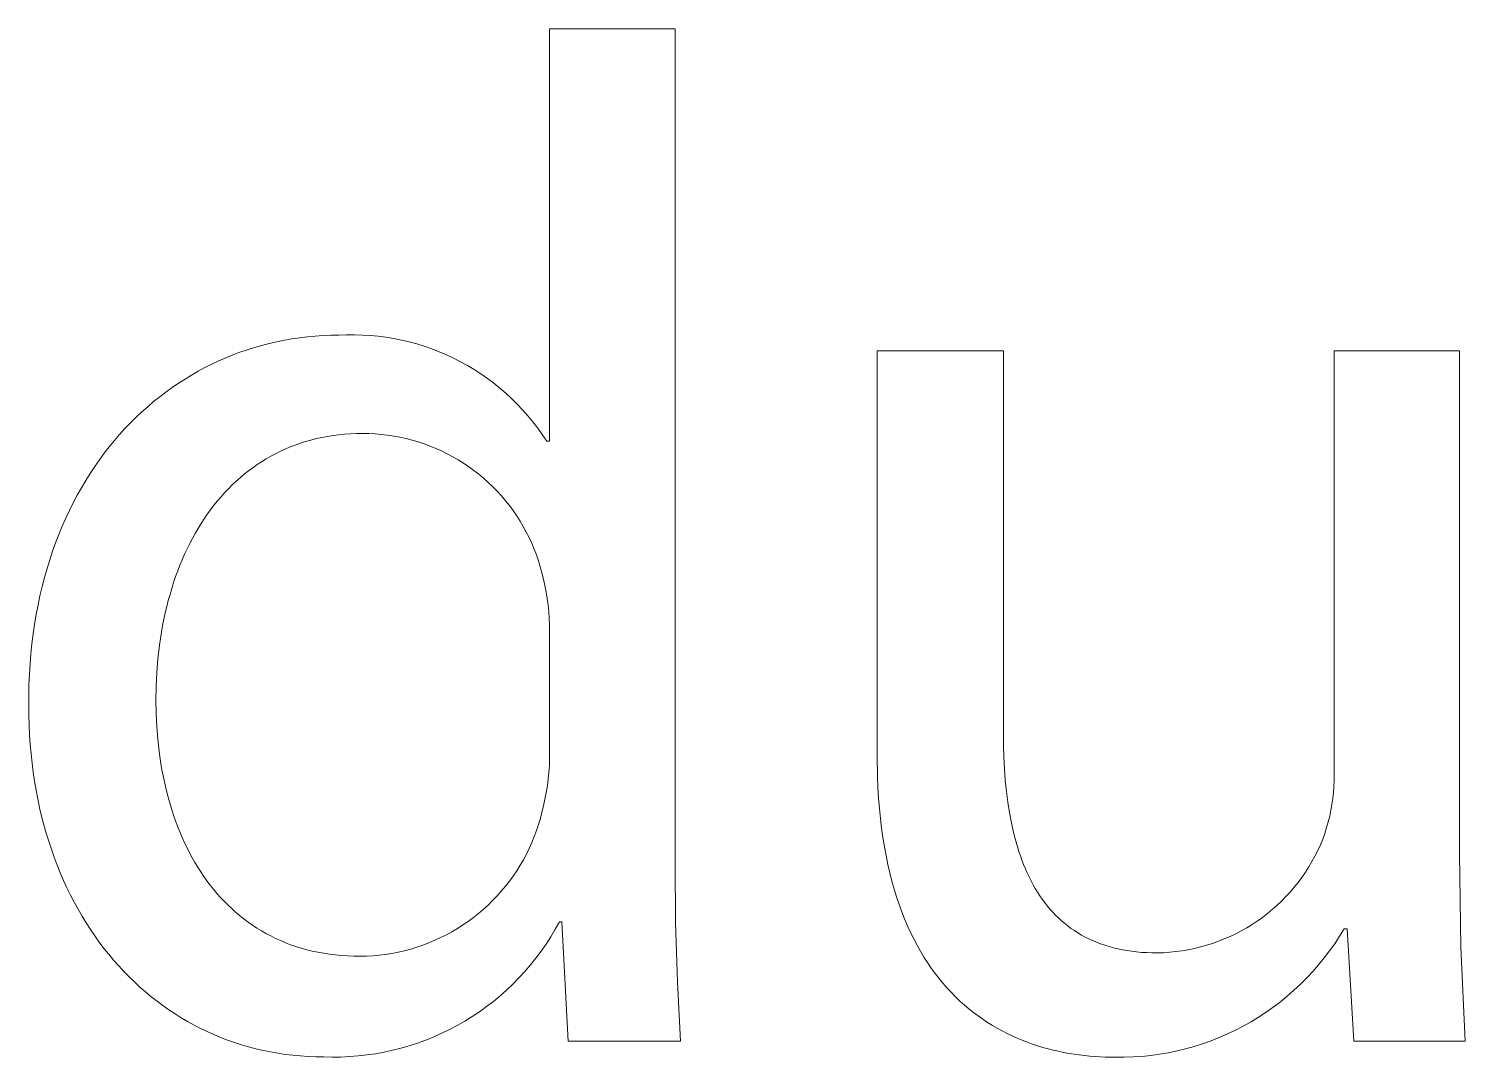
# Model space of a CAD drawing. Header units: millimetres. Extents: x 1422 to 6060, y -58 to 3182.
# Drawn here: x 4414.52 to 4461.25, y 145.67 to 179.14 of the extents above; entities that cross this region are included whole.
import ezdxf

# ---------------------------------------------------------------- set-up
doc = ezdxf.new("R2010")
doc.units = ezdxf.units.MM
doc.header["$MEASUREMENT"] = 0
doc.layers.add('Domyślny', color=7, linetype='Continuous', true_color=0x000000)

msp = doc.modelspace()

# ---------------------------------------------------------------- linework, layer by layer
at = {"layer": 'Domyślny', "color": 18, "lineweight": 15, "true_color": 0x000000}
for p, q in [((4431.457, 165.723), (4431.457, 179.143)), ((4431.457, 179.143), (4435.55, 179.143)), ((4435.55, 179.143), (4435.55, 151.995)), ((4424.088, 169.154), (4424.344, 169.164)), ((4424.344, 169.164), (4424.601, 169.167)), ((4424.601, 169.167), (4424.857, 169.178)), ((4424.857, 169.178), (4425.114, 169.18)), ((4425.114, 169.18), (4425.371, 169.174)), ((4425.371, 169.174), (4425.627, 169.159)), ((4421.623, 168.693), (4421.861, 168.768)), ((4421.861, 168.768), (4422.101, 168.837)), ((4422.101, 168.837), (4422.342, 168.899)), ((4422.342, 168.899), (4422.586, 168.955)), ((4422.586, 168.955), (4422.832, 169.004)), ((4422.832, 169.004), (4423.08, 169.047)), ((4423.08, 169.047), (4423.33, 169.084)), ((4423.33, 169.084), (4423.581, 169.114)), ((4423.581, 169.114), (4423.834, 169.137)), ((4423.834, 169.137), (4424.088, 169.154)), ((4425.627, 169.159), (4425.882, 169.135)), ((4425.882, 169.135), (4426.137, 169.102)), ((4426.137, 169.102), (4426.39, 169.06)), ((4426.39, 169.06), (4426.642, 169.01)), ((4426.642, 169.01), (4426.892, 168.951)), ((4426.892, 168.951), (4427.14, 168.884)), ((4427.14, 168.884), (4427.385, 168.808)), ((4427.385, 168.808), (4427.628, 168.724)), ((4427.628, 168.724), (4427.867, 168.632)), ((4420.472, 168.226), (4420.697, 168.332)), ((4420.697, 168.332), (4420.925, 168.431)), ((4420.925, 168.431), (4421.155, 168.525)), ((4421.155, 168.525), (4421.388, 168.612)), ((4421.388, 168.612), (4421.623, 168.693)), ((4427.867, 168.632), (4428.103, 168.531)), ((4428.103, 168.531), (4428.336, 168.422)), ((4428.336, 168.422), (4428.565, 168.306)), ((4428.565, 168.306), (4428.79, 168.182)), ((4442.113, 155.503), (4442.113, 168.661)), ((4442.113, 168.661), (4446.221, 168.661)), ((4446.221, 168.661), (4446.221, 156.214)), ((4456.984, 154.87), (4456.984, 168.661)), ((4456.984, 168.661), (4461.061, 168.661)), ((4461.061, 168.661), (4461.061, 152.307)), ((4419.6, 167.742), (4419.813, 167.872)), ((4419.813, 167.872), (4420.03, 167.996)), ((4420.03, 167.996), (4420.249, 168.114)), ((4420.249, 168.114), (4420.472, 168.226)), ((4428.79, 168.182), (4429.01, 168.05)), ((4429.01, 168.05), (4429.225, 167.91)), ((4429.225, 167.91), (4429.436, 167.764)), ((4429.436, 167.764), (4429.642, 167.61)), ((4418.777, 167.165), (4418.978, 167.318)), ((4418.978, 167.318), (4419.182, 167.465)), ((4419.182, 167.465), (4419.389, 167.607)), ((4419.389, 167.607), (4419.6, 167.742)), ((4429.642, 167.61), (4429.842, 167.449)), ((4429.842, 167.449), (4430.036, 167.282)), ((4418.196, 166.671), (4418.386, 166.841)), ((4418.386, 166.841), (4418.58, 167.006)), ((4418.58, 167.006), (4418.777, 167.165)), ((4430.036, 167.282), (4430.225, 167.108)), ((4430.225, 167.108), (4430.408, 166.927)), ((4430.408, 166.927), (4430.584, 166.741)), ((4417.827, 166.313), (4418.01, 166.495)), ((4418.01, 166.495), (4418.196, 166.671)), ((4430.584, 166.741), (4430.754, 166.548)), ((4430.754, 166.548), (4430.917, 166.35)), ((4417.303, 165.736), (4417.474, 165.934)), ((4417.474, 165.934), (4417.648, 166.126)), ((4417.648, 166.126), (4417.827, 166.313)), ((4424.416, 165.904), (4424.233, 165.874)), ((4424.603, 165.927), (4424.416, 165.904)), ((4424.791, 165.946), (4424.603, 165.927)), ((4424.983, 165.96), (4424.791, 165.946)), ((4425.176, 165.968), (4424.983, 165.96)), ((4425.373, 165.97), (4425.176, 165.968)), ((4425.577, 165.968), (4425.373, 165.97)), ((4425.781, 165.958), (4425.577, 165.968)), ((4425.985, 165.941), (4425.781, 165.958)), ((4426.188, 165.918), (4425.985, 165.941)), ((4426.39, 165.887), (4426.188, 165.918)), ((4430.917, 166.35), (4431.073, 166.146)), ((4431.073, 166.146), (4431.223, 165.937)), ((4431.223, 165.937), (4431.365, 165.723)), ((4416.975, 165.324), (4417.137, 165.532)), ((4417.137, 165.532), (4417.303, 165.736)), ((4422.86, 165.462), (4422.701, 165.389)), ((4423.022, 165.531), (4422.86, 165.462)), ((4423.187, 165.594), (4423.022, 165.531)), ((4423.355, 165.653), (4423.187, 165.594)), ((4423.525, 165.707), (4423.355, 165.653)), ((4423.698, 165.757), (4423.525, 165.707)), ((4423.874, 165.801), (4423.698, 165.757)), ((4424.052, 165.84), (4423.874, 165.801)), ((4424.233, 165.874), (4424.052, 165.84)), ((4426.591, 165.85), (4426.39, 165.887)), ((4426.79, 165.805), (4426.591, 165.85)), ((4426.988, 165.754), (4426.79, 165.805)), ((4427.184, 165.697), (4426.988, 165.754)), ((4427.378, 165.632), (4427.184, 165.697)), ((4427.57, 165.561), (4427.378, 165.632)), ((4427.759, 165.484), (4427.57, 165.561)), ((4427.945, 165.4), (4427.759, 165.484)), ((4431.365, 165.723), (4431.457, 165.723)), ((4416.663, 164.89), (4416.817, 165.109)), ((4416.817, 165.109), (4416.975, 165.324)), ((4422.092, 165.051), (4421.947, 164.956)), ((4422.24, 165.142), (4422.092, 165.051)), ((4422.391, 165.229), (4422.24, 165.142)), ((4422.545, 165.311), (4422.391, 165.229)), ((4422.701, 165.389), (4422.545, 165.311)), ((4428.129, 165.31), (4427.945, 165.4)), ((4428.309, 165.214), (4428.129, 165.31)), ((4428.486, 165.111), (4428.309, 165.214)), ((4428.659, 165.003), (4428.486, 165.111)), ((4428.829, 164.889), (4428.659, 165.003)), ((4416.37, 164.435), (4416.514, 164.665)), ((4416.514, 164.665), (4416.663, 164.89)), ((4421.395, 164.531), (4421.264, 164.414)), ((4421.528, 164.643), (4421.395, 164.531)), ((4421.665, 164.752), (4421.528, 164.643)), ((4421.804, 164.856), (4421.665, 164.752)), ((4421.947, 164.956), (4421.804, 164.856)), ((4428.994, 164.769), (4428.829, 164.889)), ((4429.155, 164.643), (4428.994, 164.769)), ((4429.312, 164.512), (4429.155, 164.643)), ((4429.465, 164.376), (4429.312, 164.512)), ((4416.096, 163.96), (4416.23, 164.2)), ((4416.23, 164.2), (4416.37, 164.435)), ((4420.89, 164.04), (4420.771, 163.908)), ((4421.011, 164.169), (4420.89, 164.04)), ((4421.136, 164.293), (4421.011, 164.169)), ((4421.264, 164.414), (4421.136, 164.293)), ((4429.612, 164.235), (4429.465, 164.376)), ((4429.755, 164.089), (4429.612, 164.235)), ((4429.893, 163.938), (4429.755, 164.089)), ((4415.841, 163.464), (4415.966, 163.715)), ((4415.966, 163.715), (4416.096, 163.96)), ((4420.543, 163.632), (4420.433, 163.488)), ((4420.655, 163.772), (4420.543, 163.632)), ((4420.771, 163.908), (4420.655, 163.772)), ((4430.025, 163.782), (4429.893, 163.938)), ((4430.152, 163.622), (4430.025, 163.782)), ((4430.274, 163.458), (4430.152, 163.622)), ((4415.606, 162.948), (4415.721, 163.209)), ((4415.721, 163.209), (4415.841, 163.464)), ((4420.223, 163.19), (4420.123, 163.035)), ((4420.326, 163.341), (4420.223, 163.19)), ((4420.433, 163.488), (4420.326, 163.341)), ((4430.39, 163.289), (4430.274, 163.458)), ((4430.5, 163.117), (4430.39, 163.289)), ((4430.604, 162.941), (4430.5, 163.117)), ((4415.392, 162.413), (4415.496, 162.683)), ((4415.496, 162.683), (4415.606, 162.948)), ((4419.932, 162.716), (4419.841, 162.552)), ((4420.026, 162.877), (4419.932, 162.716)), ((4420.123, 163.035), (4420.026, 162.877)), ((4430.702, 162.762), (4430.604, 162.941)), ((4430.794, 162.58), (4430.702, 162.762)), ((4415.293, 162.138), (4415.392, 162.413)), ((4419.669, 162.212), (4419.588, 162.038)), ((4419.753, 162.384), (4419.669, 162.212)), ((4419.841, 162.552), (4419.753, 162.384)), ((4430.879, 162.394), (4430.794, 162.58)), ((4430.959, 162.206), (4430.879, 162.394)), ((4431.032, 162.015), (4430.959, 162.206)), ((4415.112, 161.573), (4415.199, 161.858)), ((4415.199, 161.858), (4415.293, 162.138)), ((4419.51, 161.86), (4419.435, 161.68)), ((4419.588, 162.038), (4419.51, 161.86)), ((4431.098, 161.821), (4431.032, 162.015)), ((4431.157, 161.626), (4431.098, 161.821)), ((4414.953, 160.989), (4415.029, 161.283)), ((4415.029, 161.283), (4415.112, 161.573)), ((4419.296, 161.309), (4419.231, 161.12)), ((4419.364, 161.496), (4419.296, 161.309)), ((4419.435, 161.68), (4419.364, 161.496)), ((4431.21, 161.429), (4431.157, 161.626)), ((4431.257, 161.23), (4431.21, 161.429)), ((4431.306, 161.019), (4431.257, 161.23)), ((4414.882, 160.69), (4414.953, 160.989)), ((4419.17, 160.928), (4419.112, 160.732)), ((4419.231, 161.12), (4419.17, 160.928)), ((4431.349, 160.807), (4431.306, 161.019)), ((4431.385, 160.594), (4431.349, 160.807)), ((4414.759, 160.079), (4414.818, 160.387)), ((4414.818, 160.387), (4414.882, 160.69)), ((4419.006, 160.334), (4418.958, 160.131)), ((4419.057, 160.535), (4419.006, 160.334)), ((4419.112, 160.732), (4419.057, 160.535)), ((4431.414, 160.379), (4431.385, 160.594)), ((4431.436, 160.164), (4431.414, 160.379)), ((4414.706, 159.766), (4414.759, 160.079)), ((4418.914, 159.925), (4418.873, 159.717)), ((4418.958, 160.131), (4418.914, 159.925)), ((4431.45, 159.948), (4431.436, 160.164)), ((4431.457, 159.732), (4431.45, 159.948)), ((4414.62, 159.127), (4414.66, 159.449)), ((4414.66, 159.449), (4414.706, 159.766)), ((4418.835, 159.506), (4418.801, 159.293)), ((4418.873, 159.717), (4418.835, 159.506)), ((4431.457, 159.515), (4431.457, 159.732)), ((4431.457, 155.608), (4431.457, 159.515)), ((4414.586, 158.801), (4414.62, 159.127)), ((4418.771, 159.077), (4418.72, 158.64)), ((4418.801, 159.293), (4418.771, 159.077)), ((4414.538, 158.136), (4414.559, 158.471)), ((4414.559, 158.471), (4414.586, 158.801)), ((4418.72, 158.64), (4418.684, 158.193)), ((4414.524, 157.797), (4414.538, 158.136)), ((4418.684, 158.193), (4418.662, 157.739)), ((4414.517, 157.454), (4414.524, 157.797)), ((4418.662, 157.739), (4418.655, 157.276)), ((4414.516, 157.106), (4414.517, 157.454)), ((4414.519, 156.787), (4414.516, 157.106)), ((4418.655, 157.276), (4418.662, 156.853)), ((4414.529, 156.472), (4414.519, 156.787)), ((4418.662, 156.853), (4418.681, 156.434)), ((4414.544, 156.159), (4414.529, 156.472)), ((4414.565, 155.851), (4414.544, 156.159)), ((4418.681, 156.434), (4418.713, 156.022)), ((4446.221, 156.214), (4446.225, 155.818)), ((4414.591, 155.545), (4414.565, 155.851)), ((4418.713, 156.022), (4418.759, 155.615)), ((4418.759, 155.615), (4418.817, 155.215)), ((4446.225, 155.818), (4446.236, 155.431)), ((4414.624, 155.244), (4414.591, 155.545)), ((4414.662, 154.945), (4414.624, 155.244)), ((4418.817, 155.215), (4418.851, 155.018)), ((4431.439, 154.942), (4431.453, 155.164)), ((4431.453, 155.164), (4431.459, 155.386)), ((4431.459, 155.386), (4431.457, 155.608)), ((4442.125, 154.782), (4442.113, 155.503)), ((4446.236, 155.431), (4446.256, 155.052)), ((4414.706, 154.651), (4414.662, 154.945)), ((4418.851, 155.018), (4418.888, 154.822)), ((4418.888, 154.822), (4418.929, 154.628)), ((4431.389, 154.501), (4431.418, 154.721)), ((4431.418, 154.721), (4431.439, 154.942)), ((4442.14, 154.434), (4442.125, 154.782)), ((4446.256, 155.052), (4446.284, 154.683)), ((4446.284, 154.683), (4446.32, 154.322)), ((4456.982, 154.675), (4456.984, 154.87)), ((4414.756, 154.36), (4414.706, 154.651)), ((4414.811, 154.073), (4414.756, 154.36)), ((4418.929, 154.628), (4418.972, 154.437)), ((4418.972, 154.437), (4419.019, 154.247)), ((4419.019, 154.247), (4419.069, 154.06)), ((4431.308, 154.064), (4431.352, 154.282)), ((4431.352, 154.282), (4431.389, 154.501)), ((4442.161, 154.095), (4442.14, 154.434)), ((4446.32, 154.322), (4446.365, 153.971)), ((4456.937, 154.092), (4456.958, 154.286)), ((4456.958, 154.286), (4456.973, 154.481)), ((4456.973, 154.481), (4456.982, 154.675)), ((4414.871, 153.79), (4414.811, 154.073)), ((4414.937, 153.511), (4414.871, 153.79)), ((4419.069, 154.06), (4419.123, 153.875)), ((4419.123, 153.875), (4419.179, 153.692)), ((4431.211, 153.644), (4431.257, 153.848)), ((4431.257, 153.848), (4431.308, 154.064)), ((4442.188, 153.764), (4442.161, 154.095)), ((4442.22, 153.441), (4442.188, 153.764)), ((4446.365, 153.971), (4446.419, 153.63)), ((4456.876, 153.708), (4456.91, 153.899)), ((4456.91, 153.899), (4456.937, 154.092)), ((4415.008, 153.236), (4414.937, 153.511)), ((4419.179, 153.692), (4419.239, 153.512)), ((4419.239, 153.512), (4419.303, 153.334)), ((4419.303, 153.334), (4419.369, 153.158)), ((4431.1, 153.242), (4431.159, 153.442)), ((4431.159, 153.442), (4431.211, 153.644)), ((4442.258, 153.126), (4442.22, 153.441)), ((4446.419, 153.63), (4446.481, 153.298)), ((4446.481, 153.298), (4446.553, 152.977)), ((4456.737, 153.14), (4456.789, 153.327)), ((4456.789, 153.327), (4456.836, 153.517)), ((4456.836, 153.517), (4456.876, 153.708)), ((4415.084, 152.965), (4415.008, 153.236)), ((4415.166, 152.698), (4415.084, 152.965)), ((4419.369, 153.158), (4419.439, 152.985)), ((4419.439, 152.985), (4419.511, 152.815)), ((4419.511, 152.815), (4419.588, 152.647)), ((4430.882, 152.656), (4430.961, 152.849)), ((4430.961, 152.849), (4431.034, 153.044)), ((4431.034, 153.044), (4431.1, 153.242)), ((4442.302, 152.819), (4442.258, 153.126)), ((4442.35, 152.521), (4442.302, 152.819)), ((4446.553, 152.977), (4446.593, 152.821)), ((4446.593, 152.821), (4446.635, 152.667)), ((4456.614, 152.77), (4456.678, 152.954)), ((4456.678, 152.954), (4456.737, 153.14)), ((4415.253, 152.435), (4415.166, 152.698)), ((4415.344, 152.176), (4415.253, 152.435)), ((4419.588, 152.647), (4419.667, 152.482)), ((4419.667, 152.482), (4419.75, 152.32)), ((4430.704, 152.279), (4430.796, 152.466)), ((4430.796, 152.466), (4430.882, 152.656)), ((4442.404, 152.23), (4442.35, 152.521)), ((4446.635, 152.667), (4446.679, 152.515)), ((4446.679, 152.515), (4446.726, 152.367)), ((4446.726, 152.367), (4446.775, 152.221)), ((4456.357, 152.215), (4456.449, 152.397)), ((4456.449, 152.397), (4456.535, 152.582)), ((4456.535, 152.582), (4456.614, 152.77)), ((4415.441, 151.921), (4415.344, 152.176)), ((4415.542, 151.67), (4415.441, 151.921)), ((4419.75, 152.32), (4419.835, 152.161)), ((4419.835, 152.161), (4419.924, 152.005)), ((4419.924, 152.005), (4420.017, 151.852)), ((4430.39, 151.737), (4430.501, 151.914)), ((4430.501, 151.914), (4430.606, 152.095)), ((4430.606, 152.095), (4430.704, 152.279)), ((4435.55, 151.995), (4435.56, 150.058)), ((4442.463, 151.946), (4442.404, 152.23)), ((4442.527, 151.671), (4442.463, 151.946)), ((4446.775, 152.221), (4446.827, 152.078)), ((4446.827, 152.078), (4446.881, 151.938)), ((4446.881, 151.938), (4446.938, 151.801)), ((4456.155, 151.861), (4456.259, 152.036)), ((4456.259, 152.036), (4456.357, 152.215)), ((4461.061, 152.307), (4461.101, 149.247)), ((4415.649, 151.424), (4415.542, 151.67)), ((4415.76, 151.183), (4415.649, 151.424)), ((4420.017, 151.852), (4420.112, 151.702)), ((4420.112, 151.702), (4420.211, 151.555)), ((4420.211, 151.555), (4420.313, 151.412)), ((4420.313, 151.412), (4420.419, 151.271)), ((4430.151, 151.396), (4430.274, 151.565)), ((4430.274, 151.565), (4430.39, 151.737)), ((4442.595, 151.403), (4442.527, 151.671)), ((4446.938, 151.801), (4446.997, 151.667)), ((4446.997, 151.667), (4447.059, 151.535)), ((4447.059, 151.535), (4447.123, 151.407)), ((4447.123, 151.407), (4447.19, 151.282)), ((4455.807, 151.358), (4455.929, 151.521)), ((4455.929, 151.521), (4456.045, 151.689)), ((4456.045, 151.689), (4456.155, 151.861)), ((4415.876, 150.945), (4415.76, 151.183)), ((4415.996, 150.712), (4415.876, 150.945)), ((4420.419, 151.271), (4420.527, 151.135)), ((4420.527, 151.135), (4420.639, 151.001)), ((4420.639, 151.001), (4420.754, 150.871)), ((4429.75, 150.916), (4429.889, 151.071)), ((4429.889, 151.071), (4430.023, 151.231)), ((4430.023, 151.231), (4430.151, 151.396)), ((4442.669, 151.142), (4442.595, 151.403)), ((4442.747, 150.889), (4442.669, 151.142)), ((4447.19, 151.282), (4447.26, 151.159)), ((4447.26, 151.159), (4447.333, 151.04)), ((4447.333, 151.04), (4447.408, 150.924)), ((4455.409, 150.894), (4455.547, 151.044)), ((4455.547, 151.044), (4455.68, 151.199)), ((4455.68, 151.199), (4455.807, 151.358)), ((4416.122, 150.484), (4415.996, 150.712)), ((4416.251, 150.26), (4416.122, 150.484)), ((4420.754, 150.871), (4420.872, 150.745)), ((4420.872, 150.745), (4420.994, 150.623)), ((4420.994, 150.623), (4421.119, 150.504)), ((4421.119, 150.504), (4421.247, 150.389)), ((4429.143, 150.344), (4429.302, 150.479)), ((4429.302, 150.479), (4429.457, 150.619)), ((4429.457, 150.619), (4429.606, 150.765)), ((4429.606, 150.765), (4429.75, 150.916)), ((4442.829, 150.644), (4442.747, 150.889)), ((4442.916, 150.405), (4442.829, 150.644)), ((4447.408, 150.924), (4447.486, 150.811)), ((4447.486, 150.811), (4447.566, 150.702)), ((4447.566, 150.702), (4447.65, 150.595)), ((4447.65, 150.595), (4447.736, 150.492)), ((4447.736, 150.492), (4447.825, 150.392)), ((4454.808, 150.344), (4454.965, 150.473)), ((4454.965, 150.473), (4455.118, 150.608)), ((4455.118, 150.608), (4455.266, 150.749)), ((4455.266, 150.749), (4455.409, 150.894)), ((4416.385, 150.041), (4416.251, 150.26)), ((4416.524, 149.827), (4416.385, 150.041)), ((4421.247, 150.389), (4421.378, 150.278)), ((4421.378, 150.278), (4421.513, 150.171)), ((4421.513, 150.171), (4421.65, 150.068)), ((4421.65, 150.068), (4421.791, 149.968)), ((4428.64, 149.972), (4428.812, 150.09)), ((4428.812, 150.09), (4428.98, 150.214)), ((4428.98, 150.214), (4429.143, 150.344)), ((4431.782, 150.08), (4431.645, 149.832)), ((4431.859, 150.08), (4431.782, 150.08)), ((4432.06, 146.188), (4431.859, 150.08)), ((4435.56, 150.058), (4435.617, 148.122)), ((4443.007, 150.174), (4442.916, 150.405)), ((4443.102, 149.949), (4443.007, 150.174)), ((4447.825, 150.392), (4447.917, 150.295)), ((4447.917, 150.295), (4448.012, 150.202)), ((4448.012, 150.202), (4448.11, 150.112)), ((4448.11, 150.112), (4448.211, 150.026)), ((4448.211, 150.026), (4448.315, 149.943)), ((4454.31, 149.989), (4454.48, 150.101)), ((4454.48, 150.101), (4454.646, 150.22)), ((4454.646, 150.22), (4454.808, 150.344)), ((4416.666, 149.617), (4416.524, 149.827)), ((4416.813, 149.412), (4416.666, 149.617)), ((4421.791, 149.968), (4421.936, 149.874)), ((4421.936, 149.874), (4422.083, 149.783)), ((4422.083, 149.783), (4422.234, 149.697)), ((4422.234, 149.697), (4422.388, 149.615)), ((4422.388, 149.615), (4422.545, 149.537)), ((4422.545, 149.537), (4422.706, 149.464)), ((4427.726, 149.473), (4427.916, 149.56)), ((4427.916, 149.56), (4428.102, 149.654)), ((4428.102, 149.654), (4428.285, 149.754)), ((4428.285, 149.754), (4428.465, 149.86)), ((4428.465, 149.86), (4428.64, 149.972)), ((4431.499, 149.59), (4431.346, 149.352)), ((4431.645, 149.832), (4431.499, 149.59)), ((4443.202, 149.732), (4443.102, 149.949)), ((4443.305, 149.521), (4443.202, 149.732)), ((4448.315, 149.943), (4448.421, 149.863)), ((4448.421, 149.863), (4448.531, 149.788)), ((4448.531, 149.788), (4448.644, 149.715)), ((4448.644, 149.715), (4448.76, 149.646)), ((4448.76, 149.646), (4448.879, 149.581)), ((4448.879, 149.581), (4449.001, 149.52)), ((4453.407, 149.517), (4453.594, 149.599)), ((4453.594, 149.599), (4453.778, 149.687)), ((4453.778, 149.687), (4453.959, 149.781)), ((4453.959, 149.781), (4454.136, 149.882)), ((4454.136, 149.882), (4454.31, 149.989)), ((4457.158, 149.605), (4457, 149.364)), ((4457.309, 149.851), (4457.158, 149.605)), ((4457.401, 149.851), (4457.309, 149.851)), ((4457.618, 146.191), (4457.401, 149.851)), ((4416.964, 149.212), (4416.813, 149.412)), ((4417.12, 149.017), (4416.964, 149.212)), ((4422.706, 149.464), (4422.87, 149.395)), ((4422.87, 149.395), (4423.037, 149.331)), ((4423.037, 149.331), (4423.207, 149.272)), ((4423.207, 149.272), (4423.381, 149.218)), ((4423.381, 149.218), (4423.558, 149.168)), ((4423.558, 149.168), (4423.738, 149.124)), ((4423.738, 149.124), (4423.921, 149.084)), ((4423.921, 149.084), (4424.108, 149.05)), ((4426.333, 149.048), (4426.538, 149.088)), ((4426.538, 149.088), (4426.741, 149.135)), ((4426.741, 149.135), (4426.942, 149.189)), ((4426.942, 149.189), (4427.142, 149.25)), ((4427.142, 149.25), (4427.339, 149.317)), ((4427.339, 149.317), (4427.534, 149.392)), ((4427.534, 149.392), (4427.726, 149.473)), ((4431.184, 149.12), (4431.015, 148.894)), ((4431.346, 149.352), (4431.184, 149.12)), ((4443.412, 149.317), (4443.305, 149.521)), ((4443.523, 149.12), (4443.412, 149.317)), ((4443.637, 148.93), (4443.523, 149.12)), ((4449.001, 149.52), (4449.126, 149.462)), ((4449.126, 149.462), (4449.255, 149.408)), ((4449.255, 149.408), (4449.386, 149.358)), ((4449.386, 149.358), (4449.521, 149.312)), ((4449.521, 149.312), (4449.659, 149.269)), ((4449.659, 149.269), (4449.8, 149.231)), ((4449.8, 149.231), (4449.945, 149.196)), ((4449.945, 149.196), (4450.093, 149.165)), ((4450.093, 149.165), (4450.244, 149.138)), ((4450.244, 149.138), (4450.399, 149.116)), ((4450.399, 149.116), (4450.557, 149.097)), ((4450.557, 149.097), (4450.719, 149.082)), ((4450.719, 149.082), (4450.884, 149.072)), ((4450.884, 149.072), (4451.052, 149.066)), ((4451.224, 149.064), (4451.428, 149.07)), ((4451.428, 149.07), (4451.631, 149.084)), ((4451.631, 149.084), (4451.834, 149.104)), ((4451.834, 149.104), (4452.036, 149.132)), ((4452.036, 149.132), (4452.237, 149.166)), ((4452.237, 149.166), (4452.437, 149.208)), ((4452.437, 149.208), (4452.635, 149.256)), ((4452.635, 149.256), (4452.831, 149.311)), ((4452.831, 149.311), (4453.026, 149.373)), ((4453.026, 149.373), (4453.218, 149.442)), ((4453.218, 149.442), (4453.407, 149.517)), ((4456.833, 149.128), (4456.658, 148.898)), ((4457, 149.364), (4456.833, 149.128)), ((4461.101, 149.247), (4461.247, 146.191)), ((4417.279, 148.827), (4417.12, 149.017)), ((4417.442, 148.642), (4417.279, 148.827)), ((4417.609, 148.462), (4417.442, 148.642)), ((4424.108, 149.05), (4424.297, 149.02)), ((4424.297, 149.02), (4424.491, 148.996)), ((4424.491, 148.996), (4424.687, 148.977)), ((4424.687, 148.977), (4424.887, 148.963)), ((4424.887, 148.963), (4425.089, 148.955)), ((4425.089, 148.955), (4425.296, 148.952)), ((4425.296, 148.952), (4425.504, 148.957)), ((4425.504, 148.957), (4425.712, 148.969)), ((4425.712, 148.969), (4425.92, 148.988)), ((4425.92, 148.988), (4426.127, 149.015)), ((4426.127, 149.015), (4426.333, 149.048)), ((4430.838, 148.673), (4430.654, 148.459)), ((4431.015, 148.894), (4430.838, 148.673)), ((4443.755, 148.746), (4443.637, 148.93)), ((4443.877, 148.568), (4443.755, 148.746)), ((4451.052, 149.066), (4451.224, 149.064)), ((4456.476, 148.675), (4456.286, 148.457)), ((4456.658, 148.898), (4456.476, 148.675)), ((4417.78, 148.287), (4417.609, 148.462)), ((4417.955, 148.117), (4417.78, 148.287)), ((4430.463, 148.251), (4430.264, 148.05)), ((4430.654, 148.459), (4430.463, 148.251)), ((4444.001, 148.397), (4443.877, 148.568)), ((4444.129, 148.231), (4444.001, 148.397)), ((4444.26, 148.072), (4444.129, 148.231)), ((4456.088, 148.247), (4455.884, 148.043)), ((4456.286, 148.457), (4456.088, 148.247)), ((4418.133, 147.952), (4417.955, 148.117)), ((4418.315, 147.793), (4418.133, 147.952)), ((4418.501, 147.639), (4418.315, 147.793)), ((4430.059, 147.855), (4429.847, 147.668)), ((4430.264, 148.05), (4430.059, 147.855)), ((4435.617, 148.122), (4435.72, 146.188)), ((4444.393, 147.919), (4444.26, 148.072)), ((4444.53, 147.772), (4444.393, 147.919)), ((4444.669, 147.631), (4444.53, 147.772)), ((4455.673, 147.846), (4455.455, 147.656)), ((4455.884, 148.043), (4455.673, 147.846)), ((4418.69, 147.49), (4418.501, 147.639)), ((4418.883, 147.347), (4418.69, 147.49)), ((4419.079, 147.21), (4418.883, 147.347)), ((4419.278, 147.078), (4419.079, 147.21)), ((4429.406, 147.315), (4429.176, 147.15)), ((4429.63, 147.487), (4429.406, 147.315)), ((4429.847, 147.668), (4429.63, 147.487)), ((4444.81, 147.496), (4444.669, 147.631)), ((4444.955, 147.366), (4444.81, 147.496)), ((4445.101, 147.242), (4444.955, 147.366)), ((4445.25, 147.123), (4445.101, 147.242)), ((4455.001, 147.3), (4454.765, 147.134)), ((4455.231, 147.474), (4455.001, 147.3)), ((4455.455, 147.656), (4455.231, 147.474)), ((4419.48, 146.951), (4419.278, 147.078)), ((4419.686, 146.83), (4419.48, 146.951)), ((4419.895, 146.715), (4419.686, 146.83)), ((4428.701, 146.844), (4428.455, 146.703)), ((4428.941, 146.993), (4428.701, 146.844)), ((4429.176, 147.15), (4428.941, 146.993)), ((4445.401, 147.01), (4445.25, 147.123)), ((4445.554, 146.902), (4445.401, 147.01)), ((4445.708, 146.8), (4445.554, 146.902)), ((4445.865, 146.702), (4445.708, 146.8)), ((4454.277, 146.825), (4454.026, 146.684)), ((4454.524, 146.975), (4454.277, 146.825)), ((4454.765, 147.134), (4454.524, 146.975)), ((4420.106, 146.606), (4419.895, 146.715)), ((4420.321, 146.502), (4420.106, 146.606)), ((4420.539, 146.404), (4420.321, 146.502)), ((4420.759, 146.313), (4420.539, 146.404)), ((4420.983, 146.227), (4420.759, 146.313)), ((4427.693, 146.333), (4427.431, 146.227)), ((4427.951, 146.448), (4427.693, 146.333)), ((4428.205, 146.571), (4427.951, 146.448)), ((4428.455, 146.703), (4428.205, 146.571)), ((4446.023, 146.61), (4445.865, 146.702)), ((4446.183, 146.522), (4446.023, 146.61)), ((4446.344, 146.439), (4446.183, 146.522)), ((4446.507, 146.361), (4446.344, 146.439)), ((4446.671, 146.288), (4446.507, 146.361)), ((4446.836, 146.22), (4446.671, 146.288)), ((4453.244, 146.312), (4452.976, 146.206)), ((4453.509, 146.427), (4453.244, 146.312)), ((4453.769, 146.551), (4453.509, 146.427)), ((4454.026, 146.684), (4453.769, 146.551)), ((4421.209, 146.147), (4420.983, 146.227)), ((4421.437, 146.073), (4421.209, 146.147)), ((4421.668, 146.006), (4421.437, 146.073)), ((4421.902, 145.944), (4421.668, 146.006)), ((4422.138, 145.889), (4421.902, 145.944)), ((4422.377, 145.84), (4422.138, 145.889)), ((4422.617, 145.798), (4422.377, 145.84)), ((4426.075, 145.833), (4425.797, 145.782)), ((4426.351, 145.893), (4426.075, 145.833)), ((4426.625, 145.963), (4426.351, 145.893)), ((4426.897, 146.042), (4426.625, 145.963)), ((4427.165, 146.129), (4426.897, 146.042)), ((4427.431, 146.227), (4427.165, 146.129)), ((4435.72, 146.188), (4432.06, 146.188)), ((4447.002, 146.155), (4446.836, 146.22)), ((4447.169, 146.096), (4447.002, 146.155)), ((4447.336, 146.04), (4447.169, 146.096)), ((4447.504, 145.989), (4447.336, 146.04)), ((4447.673, 145.942), (4447.504, 145.989)), ((4447.842, 145.899), (4447.673, 145.942)), ((4448.012, 145.86), (4447.842, 145.899)), ((4448.182, 145.825), (4448.012, 145.86)), ((4448.351, 145.793), (4448.182, 145.825)), ((4451.588, 145.816), (4451.303, 145.767)), ((4451.87, 145.875), (4451.588, 145.816)), ((4452.151, 145.944), (4451.87, 145.875)), ((4452.429, 146.022), (4452.151, 145.944)), ((4452.704, 146.109), (4452.429, 146.022)), ((4452.976, 146.206), (4452.704, 146.109)), ((4461.247, 146.191), (4457.618, 146.191)), ((4422.86, 145.761), (4422.617, 145.798)), ((4423.105, 145.732), (4422.86, 145.761)), ((4423.353, 145.708), (4423.105, 145.732)), ((4423.602, 145.692), (4423.353, 145.708)), ((4423.853, 145.682), (4423.602, 145.692)), ((4424.106, 145.678), (4423.853, 145.682)), ((4424.389, 145.672), (4424.106, 145.678)), ((4424.672, 145.675), (4424.389, 145.672)), ((4424.954, 145.687), (4424.672, 145.675)), ((4425.236, 145.709), (4424.954, 145.687)), ((4425.517, 145.741), (4425.236, 145.709)), ((4425.797, 145.782), (4425.517, 145.741)), ((4448.521, 145.766), (4448.351, 145.793)), ((4448.691, 145.742), (4448.521, 145.766)), ((4448.86, 145.721), (4448.691, 145.742)), ((4449.029, 145.704), (4448.86, 145.721)), ((4449.198, 145.69), (4449.029, 145.704)), ((4449.366, 145.679), (4449.198, 145.69)), ((4449.533, 145.672), (4449.366, 145.679)), ((4449.7, 145.668), (4449.533, 145.672)), ((4449.865, 145.666), (4449.7, 145.668)), ((4450.154, 145.667), (4449.865, 145.666)), ((4450.442, 145.677), (4450.154, 145.667)), ((4450.73, 145.697), (4450.442, 145.677)), ((4451.017, 145.727), (4450.73, 145.697)), ((4451.303, 145.767), (4451.017, 145.727))]:
    msp.add_line(p, q, dxfattribs=at)

doc.saveas('drawing.dxf')
